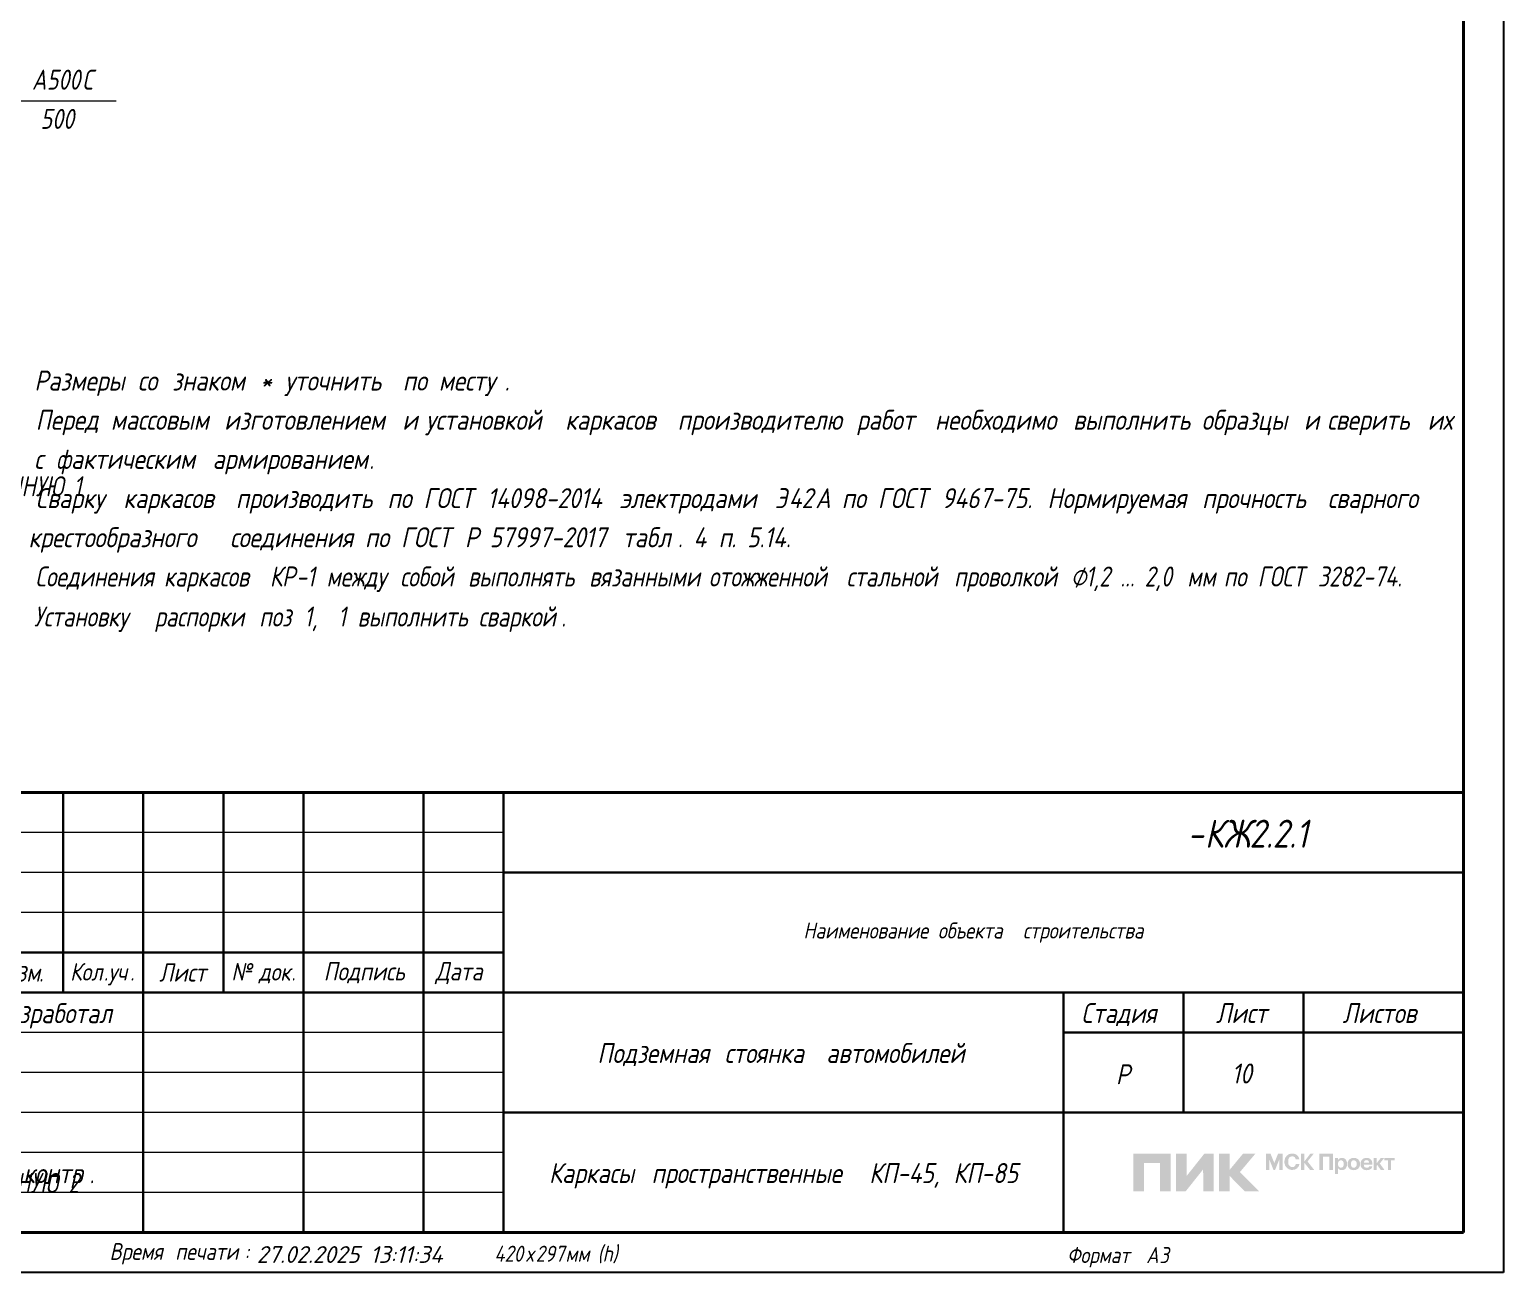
# Paper-space layout 'Layout1' of a CAD drawing. Header units: millimetres. Extents: x -632 to -19, y -328 to 372.
# Drawn here: x -358.2 to -174, y -297 to -141.7 of the extents above; entities that cross this region are included whole.
import ezdxf

# ---------------------------------------------------------------- set-up
doc = ezdxf.new("R2010")
doc.units = ezdxf.units.MM
doc.layers.add('AA_Vinoska', color=7, linetype='Continuous', lineweight=9)
doc.layers.add('Gen_Stamp', color=7, linetype='Continuous', lineweight=9)
doc.styles.add('ISOCPEUR_I_10', font='isocpeui.ttf', dxfattribs={"width": 0.85, "height": 2})
doc.styles.add('ISOCPEUR_I_11', font='isocpeui.ttf', dxfattribs={"width": 0.85, "height": 2.1})
doc.styles.add('ISOCPEUR_I_12', font='isocpeui.ttf', dxfattribs={"height": 2.1})
doc.styles.add('ISOCPEUR_I_13', font='isocpeui.ttf', dxfattribs={"width": 0.85, "height": 3.5})
doc.styles.add('ISOCPEUR_I_18', font='isocpeui.ttf', dxfattribs={"width": 0.8, "height": 2.5})
doc.styles.add('ISOCPEUR_I_19', font='isocpeui.ttf', dxfattribs={"width": 0.8, "height": 2.5})
doc.styles.add('ISOCPEUR_I_7', font='isocpeui.ttf', dxfattribs={"width": 0.85, "height": 2.5})
doc.styles.add('ISOCPEUR_I_8', font='isocpeui.ttf', dxfattribs={"width": 0.85, "height": 2.3})
doc.styles.add('ISOCPEUR_I_9', font='isocpeui.ttf', dxfattribs={"width": 0.85, "height": 2.2})

# ---------------------------------------------------------------- blocks, each defined once
blk = doc.blocks.new('020_Основная надпись Форма 3_МСК Проект - МСК_Генеральный подрядчик_new_ПИК_МСК_Проект_Лого-2476767-Каркасы пространственные КП-45_ КП-85')
at = {"lineweight": 9, "true_color": 0xff3f00}
h = blk.add_hatch(color=20, dxfattribs=at)
h.paths.add_polyline_path([(8161, 9900), (2100, 9900), (2100, 3800), (3812, 3800), (3812, 8429), (6449, 8429), (6449, 3800), (8161, 3800)], flags=0)
h.paths.add_polyline_path([(10746, 8108), (10746, 8108), (10745, 9900), (9033, 9900), (9033, 3800), (10573, 3800), (11995, 5592), (13418, 7384), (13421, 3800), (15133, 3800), (15133, 9900), (13594, 9900), (12186, 8125), (11647, 7446), (11189, 6870), (10746, 6313)], flags=0)
h.paths.add_polyline_path([(21476, 9440), (20491, 8268), (19376, 6939), (19801, 6510), (20261, 6046), (20809, 5493), (21364, 4934), (21858, 4435), (22272, 4017), (22362, 3926), (22485, 3800), (20162, 3801), (18942, 5052), (17721, 6303), (17718, 3800), (16006, 3800), (16006, 9900), (17718, 9900), (17721, 7314), (19862, 9900), (21866, 9900), (21814, 9840)], flags=0)
at = {"lineweight": 9, "true_color": 0x260000}
h = blk.add_hatch(color=18, dxfattribs=at)
h.paths.add_polyline_path([(43864, 8819), (44433, 8823), (44435, 9010), (44437, 9197), (42770, 9197), (42772, 9010), (42773, 8823), (43343, 8819), (43343, 7283), (43864, 7283)], flags=0)
edge = h.paths.add_edge_path(flags=0)
edge.add_line((41556, 8182), (41853, 7760))
edge.add_line((41853, 7760), (41969, 7596))
edge.add_line((41969, 7596), (42069, 7454))
edge.add_line((42069, 7454), (42156, 7332))
edge.add_arc((43716, 8433), 1910, 215.2163, 215.99103)
edge.add_line((42171, 7311), (42191, 7283))
edge.add_line((42191, 7283), (42487, 7283))
edge.add_line((42487, 7283), (42601, 7283))
edge.add_arc((42543, 16552), 9269, 270.35411, 270.94482)
edge.add_line((42696, 7284), (42781, 7286))
edge.add_arc((42781, 7288), 1.96, 270.97554, 395.47259)
edge.add_line((42783, 7289), (42673, 7443))
edge.add_line((42673, 7443), (42552, 7611))
edge.add_line((42552, 7611), (42408, 7809))
edge.add_line((42408, 7809), (42034, 8325))
edge.add_line((42034, 8325), (42382, 8761))
edge.add_line((42382, 8761), (42731, 9197))
edge.add_line((42731, 9197), (42167, 9197))
edge.add_line((42167, 9197), (41860, 8789))
edge.add_line((41860, 8789), (41553, 8382))
edge.add_line((41553, 8382), (41553, 9197))
edge.add_line((41553, 9197), (41025, 9197))
edge.add_line((41025, 9197), (41025, 7283))
edge.add_line((41025, 7283), (41287, 7284))
edge.add_line((41287, 7284), (41549, 7286))
edge.add_line((41549, 7286), (41556, 8182))
edge = h.paths.add_edge_path(flags=0)
edge.add_arc((39883, 8451), 427, 359.66752, 540.33248)
edge.add_line((39456, 8448), (40310, 8448))
edge = h.paths.add_edge_path(flags=0)
edge.add_arc((40169, 7947), 648, 307.11086, 321.20847)
edge.add_arc((40170, 7946), 646, 321.20844, 335.32314)
edge.add_arc((40039, 8006), 790, 335.32314, 347.46148)
edge.add_line((40810, 7835), (40822, 7888))
edge.add_line((40822, 7888), (40317, 7888))
edge.add_line((40317, 7888), (40313, 7866))
edge.add_arc((40152, 7896), 164, 336.40329, 349.37474, ccw=False)
edge.add_arc((39943, 7988), 392, 329.64135, 336.40329, ccw=False)
edge.add_arc((39932, 7994), 405, 322.92647, 329.64135, ccw=False)
edge.add_arc((40077, 7884), 223, 312.42541, 322.92647, ccw=False)
edge.add_arc((39998, 7971), 340, 300.11747, 312.42541, ccw=False)
edge.add_arc((40006, 7956), 323, 287.32374, 300.11747, ccw=False)
edge.add_arc((39978, 8048), 419, 276.29301, 287.32374, ccw=False)
edge.add_arc((39922, 8552), 926, 270.1933, 276.29301, ccw=False)
edge.add_arc((39918, 9839), 2214, 268.84167, 270.1933, ccw=False)
edge.add_arc((39882, 8064), 439, 264.3541, 268.84167, ccw=False)
edge.add_arc((39866, 7903), 276, 258.37732, 264.3541, ccw=False)
edge.add_arc((39897, 8052), 429, 254.08101, 258.37732, ccw=False)
edge.add_arc((39910, 8101), 479, 236.67609, 254.08101, ccw=False)
edge.add_arc((39859, 8023), 386, 216.22499, 236.67609, ccw=False)
edge.add_arc((39911, 8061), 450, 197.50497, 216.22499, ccw=False)
edge.add_arc((40251, 8168), 807, 185.41647, 197.50497, ccw=False)
edge.add_line((39448, 8092), (39445, 8123))
edge.add_line((39445, 8123), (40824, 8123))
edge.add_line((40824, 8123), (40824, 8246))
edge.add_arc((39058, 8246), 1765, 360, 367.39228)
edge.add_arc((39794, 8342), 1024, 7.39228, 18.50945)
edge.add_arc((39963, 8398), 845, 18.50945, 30.86745)
edge.add_arc((39994, 8417), 809, 30.86745, 43.63781)
edge.add_arc((39994, 8417), 808, 43.6379, 56.58452)
edge.add_arc((39971, 8381), 852, 56.58452, 69.03359)
edge.add_arc((39941, 8304), 935, 69.03359, 80.88068)
edge.add_arc((39899, 8040), 1201, 80.88068, 90.6947)
edge.add_arc((39931, 5400), 3842, 90.6947, 91.21055)
edge.add_arc((39915, 6122), 3120, 91.21055, 91.81289)
edge.add_arc((39911, 6256), 2985, 91.81289, 92.34569)
edge.add_arc((39798, 9026), 213, 92.34569, 96.01103)
edge.add_arc((39844, 8584), 658, 96.01103, 100.30734)
edge.add_arc((40070, 7341), 1921, 100.30734, 102.2395)
edge.add_arc((40071, 7339), 1923, 102.23953, 104.17381)
edge.add_arc((39767, 8542), 682, 104.17381, 108.36575)
edge.add_arc((39856, 8273), 966, 108.36575, 123.20305)
edge.add_arc((39810, 8343), 881, 123.20305, 139.08731)
edge.add_arc((39827, 8329), 904, 139.08731, 154.76055)
edge.add_arc((39974, 8259), 1067, 154.76055, 168.60169)
edge.add_arc((39602, 8334), 687, 168.60169, 175.40168)
edge.add_arc((41220, 8204), 2310, 175.40168, 178.15507)
edge.add_arc((41237, 8204), 2328, 178.15507, 180.93666)
edge.add_arc((39795, 8180), 885, 180.93666, 186.65802)
edge.add_arc((39954, 8199), 1045, 186.65802, 203.2269)
edge.add_arc((39775, 8122), 850, 203.2269, 222.56212)
edge.add_arc((39775, 8122), 850, 222.56209, 241.90051)
edge.add_arc((39866, 8293), 1044, 241.90051, 258.48152)
edge.add_arc((39898, 8448), 1203, 258.48152, 267.71331)
edge.add_arc((39909, 8739), 1493, 267.71331, 275.56188)
edge.add_arc((39917, 8664), 1418, 275.56188, 283.59075)
edge.add_arc((40042, 8143), 882, 283.59075, 295.04643)
edge.add_arc((40078, 8066), 797, 295.04643, 307.11086)
edge = h.paths.add_edge_path(flags=0)
edge.add_arc((37803, 8062), 414, 240.00805, 254.63211)
edge.add_arc((37767, 7935), 282, 254.63211, 265.54326)
edge.add_arc((37822, 8634), 984, 265.54326, 274.15159)
edge.add_arc((37873, 7935), 282, 274.15159, 285.04811)
edge.add_arc((37827, 8107), 460, 285.04811, 296.63521)
edge.add_arc((37858, 8044), 390, 296.63521, 309.74535)
edge.add_arc((37855, 8047), 394, 309.74535, 322.78474)
edge.add_arc((37788, 8099), 479, 322.78474, 334.04738)
edge.add_arc((37649, 8166), 634, 334.04738, 342.55932)
edge.add_arc((37535, 8202), 753, 342.55932, 350.03758)
edge.add_arc((37429, 8221), 861, 350.03758, 357.01265)
edge.add_arc((37112, 8237), 1178, 357.01265, 362.529)
edge.add_arc((37160, 8240), 1130, 2.529, 9.75124)
edge.add_arc((37642, 8322), 641, 9.75124, 20.7969)
edge.add_arc((37763, 8368), 512, 20.7969, 33.2875)
edge.add_arc((37815, 8402), 450, 33.2875, 47.05816)
edge.add_arc((37855, 8445), 391, 47.05816, 54.39593)
edge.add_arc((37866, 8461), 371, 54.39593, 62.02938)
edge.add_arc((37858, 8445), 389, 62.02938, 69.46896)
edge.add_arc((37825, 8357), 483, 69.46896, 75.79648)
edge.add_arc((37853, 8470), 367, 75.79648, 84.55239)
edge.add_arc((37821, 8129), 709, 84.55239, 89.89707)
edge.add_arc((37821, 8127), 712, 89.89715, 95.23632)
edge.add_arc((37790, 8459), 379, 95.23632, 103.80246)
edge.add_arc((37803, 8409), 429, 103.80246, 120.76847)
edge.add_arc((37783, 8442), 391, 120.76847, 138.95596)
edge.add_arc((37826, 8404), 449, 138.95596, 155.78502)
edge.add_arc((38064, 8298), 709, 155.78502, 167.73364)
edge.add_arc((37911, 8331), 553, 167.73364, 171.76284)
edge.add_arc((37867, 8337), 508, 171.76284, 176.05311)
edge.add_arc((38280, 8309), 922, 176.05311, 179.03999)
edge.add_arc((42346, 8241), 4988, 179.03999, 179.89561)
edge.add_arc((40108, 8245), 2751, 179.89561, 181.94743)
edge.add_arc((38096, 8176), 737, 181.94743, 187.41175)
edge.add_arc((37892, 8150), 531, 187.41175, 194.07873)
edge.add_arc((38197, 8226), 846, 194.07873, 198.78426)
edge.add_arc((37873, 8116), 505, 198.78426, 211.5303)
edge.add_arc((37821, 8084), 443, 211.5303, 225.58745)
edge.add_arc((37807, 8069), 422, 225.58745, 240.00805)
edge = h.paths.add_edge_path(flags=0)
edge.add_arc((37912, 8170), 906, 316.52452, 329.26461)
edge.add_arc((37892, 8182), 929, 329.26461, 341.76797)
edge.add_arc((37460, 8325), 1385, 341.76797, 345.39285)
edge.add_arc((38254, 8118), 564, 345.39285, 352.48237)
edge.add_arc((38042, 8146), 778, 352.48237, 358.25705)
edge.add_arc((34691, 8248), 4130, 358.25705, 359.93422)
edge.add_arc((30519, 8253), 8303, 359.93422, 360.56193)
edge.add_arc((37446, 8321), 1375, 0.56193, 2.93464)
edge.add_arc((38168, 8358), 653, 2.93464, 6.62574)
edge.add_arc((38367, 8381), 451, 6.62574, 11.49148)
edge.add_arc((37710, 8247), 1123, 11.49148, 18.95961)
edge.add_arc((37889, 8309), 933, 18.95961, 27.54242)
edge.add_arc((37930, 8330), 887, 27.54242, 36.35532)
edge.add_arc((37922, 8324), 896, 36.35538, 45.09905)
edge.add_arc((37865, 8267), 978, 45.09905, 53.81175)
edge.add_arc((37930, 8356), 867, 53.81175, 63.34917)
edge.add_arc((37897, 8291), 940, 63.34917, 72.47038)
edge.add_arc((37767, 7877), 1374, 72.47038, 79.33749)
edge.add_arc((37932, 8754), 481, 79.33749, 86.94489)
edge.add_arc((37765, 5636), 3604, 86.94489, 88.67013)
edge.add_arc((37766, 5659), 3581, 88.67013, 90.40595)
edge.add_arc((37744, 8737), 503, 90.40595, 97.79866)
edge.add_arc((37834, 8083), 1164, 97.79866, 112.02703)
edge.add_arc((37754, 8280), 950, 112.02703, 128.58869)
edge.add_arc((37719, 8324), 894, 128.58869, 145.71938)
edge.add_arc((37739, 8311), 918, 145.71938, 162.50853)
edge.add_arc((38324, 8126), 1531, 162.50853, 165.83316)
edge.add_arc((37443, 8349), 623, 165.83316, 172.34197)
edge.add_arc((37601, 8328), 782, 172.34197, 177.98075)
edge.add_arc((40169, 8237), 3352, 177.98075, 179.89459)
edge.add_arc((44396, 8229), 7579, 179.89459, 180.57)
edge.add_arc((37813, 8164), 996, 180.57, 183.58424)
edge.add_arc((37338, 8134), 520, 183.58424, 188.13578)
edge.add_arc((37596, 8171), 781, 188.13578, 191.49275)
edge.add_arc((38213, 8296), 1410, 191.49275, 194.35869)
edge.add_arc((37680, 8160), 860, 194.35869, 198.5092)
edge.add_arc((37651, 8150), 830, 198.5092, 202.74285)
edge.add_arc((38010, 8300), 1218, 202.74285, 205.91882)
edge.add_arc((37689, 8145), 862, 205.91882, 215.56782)
edge.add_arc((37734, 8176), 917, 215.56782, 224.78663)
edge.add_arc((37740, 8183), 925, 224.78663, 233.94897)
edge.add_arc((37727, 8164), 903, 233.94897, 243.29516)
edge.add_arc((37760, 8231), 977, 243.29516, 256.59602)
edge.add_arc((37821, 8487), 1240, 256.59602, 267.72678)
edge.add_arc((37822, 8498), 1252, 267.72678, 278.79333)
edge.add_arc((37856, 8274), 1024, 278.79333, 291.66524)
edge.add_arc((37878, 8218), 965, 291.66524, 303.84068)
edge.add_arc((37907, 8176), 914, 303.84068, 316.52448)
edge = h.paths.add_edge_path(flags=0)
edge.add_arc((45927, 8233), 10653, 179.92948, 180.45511)
edge.add_arc((36187, 8156), 913, 180.45511, 183.63763)
edge.add_arc((35645, 8121), 369, 183.63763, 189.32871)
edge.add_arc((35724, 8134), 450, 189.32871, 194.24165)
edge.add_arc((35996, 8204), 731, 194.24165, 204.62736)
edge.add_arc((35709, 8072), 415, 204.62736, 220.48637)
edge.add_arc((35672, 8040), 365, 220.48637, 237.54911)
edge.add_arc((35723, 8120), 460, 237.54911, 251.8979)
edge.add_arc((35687, 8010), 345, 251.8979, 261.91322)
edge.add_arc((35751, 8460), 799, 261.91322, 267.25364)
edge.add_arc((35751, 8467), 806, 267.25364, 272.60059)
edge.add_arc((35770, 8040), 379, 272.60059, 281.99143)
edge.add_arc((35762, 8082), 421, 281.99143, 302.10856)
edge.add_arc((35795, 8028), 358, 302.10856, 324.82974)
edge.add_arc((35708, 8090), 465, 324.82974, 344.31458)
edge.add_arc((35198, 8233), 995, 344.31458, 355.35227)
edge.add_arc((35036, 8246), 1158, 355.35227, 361.57873)
edge.add_arc((35182, 8250), 1011, 1.57873, 8.46816)
edge.add_arc((35313, 8270), 878, 8.46816, 15.83594)
edge.add_arc((35633, 8360), 546, 15.83594, 26.3528)
edge.add_arc((35746, 8416), 420, 26.3528, 38.5085)
edge.add_arc((35734, 8407), 436, 38.5085, 50.33493)
edge.add_arc((35741, 8415), 425, 50.33493, 62.31677)
edge.add_arc((35765, 8461), 373, 62.31677, 75.52248)
edge.add_arc((35755, 8425), 411, 75.52248, 84.70483)
edge.add_arc((35736, 8219), 617, 84.70483, 91.47094)
edge.add_arc((35736, 8228), 608, 91.47094, 98.27452)
edge.add_arc((35702, 8462), 371, 98.27452, 108.12515)
edge.add_arc((35726, 8388), 449, 108.12515, 122.69633)
edge.add_arc((35691, 8442), 385, 122.69633, 139.05433)
edge.add_arc((35730, 8409), 436, 139.05433, 154.28782)
edge.add_arc((35984, 8287), 717, 154.28782, 164.78423)
edge.add_arc((35881, 8315), 611, 164.78423, 168.81143)
edge.add_arc((35575, 8375), 299, 168.81143, 175.68851)
edge.add_arc((36006, 8343), 732, 175.68851, 179.4497)
edge.add_line((35275, 8350), (35274, 8246))
edge = h.paths.add_edge_path(flags=0)
edge.add_arc((33480, 8292), 3249, 358.32084, 360.55377)
edge.add_arc((35798, 8315), 930, 0.55377, 6.20866)
edge.add_arc((35355, 8266), 1376, 6.20866, 14.11596)
edge.add_arc((35720, 8358), 999, 14.11596, 24.16516)
edge.add_arc((35827, 8406), 882, 24.16516, 34.90236)
edge.add_arc((35895, 8454), 799, 34.90236, 46.47106)
edge.add_arc((35925, 8485), 756, 46.47106, 55.20176)
edge.add_arc((35946, 8515), 719, 55.20176, 64.27069)
edge.add_arc((35933, 8489), 748, 64.27069, 73.14761)
edge.add_arc((35889, 8343), 901, 73.14761, 80.87069)
edge.add_arc((35938, 8650), 590, 80.87069, 86.28366)
edge.add_arc((35894, 7970), 1272, 86.28366, 89.33566)
edge.add_arc((35894, 7983), 1259, 89.33566, 92.38183)
edge.add_arc((35864, 8724), 517, 92.38183, 98.31033)
edge.add_arc((35881, 8603), 640, 98.31033, 111.03675)
edge.add_arc((35936, 8459), 793, 111.03675, 121.86798)
edge.add_arc((35929, 8472), 778, 121.86798, 132.79298)
edge.add_arc((35794, 8618), 579, 132.79298, 146.42567)
edge.add_line((35311, 8938), (35287, 8902))
edge.add_line((35287, 8902), (35285, 9049))
edge.add_line((35285, 9049), (35283, 9197))
edge.add_line((35283, 9197), (34756, 9197))
edge.add_line((34756, 9197), (34756, 6632))
edge.add_line((34756, 6632), (35283, 6632))
edge.add_line((35283, 6632), (35285, 7102))
edge.add_line((35285, 7102), (35287, 7573))
edge.add_line((35287, 7573), (35310, 7537))
edge.add_arc((35753, 7825), 528, 213.04157, 221.1093)
edge.add_arc((35829, 7891), 629, 221.1093, 228.18869)
edge.add_arc((35848, 7912), 658, 228.18869, 235.10689)
edge.add_arc((35851, 7917), 664, 235.10689, 241.9883)
edge.add_arc((35959, 8119), 892, 241.9883, 245.37099)
edge.add_arc((35816, 7808), 550, 245.37099, 250.22991)
edge.add_arc((35833, 7855), 600, 250.22991, 254.84772)
edge.add_arc((36001, 8477), 1244, 254.84772, 257.52433)
edge.add_arc((35849, 7788), 539, 257.52433, 265.59031)
edge.add_arc((35897, 8408), 1161, 265.59031, 270.14466)
edge.add_arc((35897, 8425), 1177, 270.14466, 274.66887)
edge.add_arc((35942, 7868), 619, 274.66887, 282.00044)
edge.add_arc((35900, 8069), 825, 282.00044, 299.41291)
edge.add_arc((35947, 7986), 728, 299.41291, 318.52671)
edge.add_arc((35885, 8041), 812, 318.52671, 336.49968)
edge.add_arc((35514, 8202), 1216, 336.49968, 349.77422)
edge.add_arc((35939, 8125), 784, 349.77422, 356.12264)
edge.add_arc((33469, 8293), 3260, 356.12264, 358.32084)
h.paths.add_polyline_path([(32829, 9431), (33845, 9431), (33845, 7283), (34139, 7284), (34434, 7286), (34436, 8593), (34436, 9900), (32237, 9900), (32237, 7283), (32829, 7283)], flags=0)
h.paths.add_polyline_path([(30325, 8666), (30874, 9352), (31312, 9900), (30762, 9900), (30217, 9177), (29830, 8665), (29830, 9900), (29268, 9900), (29268, 7283), (29597, 7285), (29826, 7288), (29835, 8414), (30745, 7283), (31404, 7283)], flags=0)
edge = h.paths.add_edge_path(flags=0)
edge.add_arc((27913, 8826), 1117, 7.91474, 91.24834)
edge.add_line((27889, 9943), (27735, 9943))
edge.add_arc((27834, 8697), 1250, 94.55299, 176.30447)
edge.add_line((26587, 8777), (26587, 8407))
edge.add_arc((27838, 8536), 1258, 185.91392, 265.32568)
edge.add_line((27735, 7283), (27889, 7283))
edge.add_line((27889, 7283), (27874, 7283))
edge.add_arc((27913, 8400), 1117, 267.97225, 352.07831)
edge.add_line((29020, 8246), (28416, 8246))
edge.add_arc((27896, 8259), 521, 269.25879, 358.52989, ccw=False)
edge.add_line((27889, 7738), (27762, 7738))
edge.add_arc((27937, 8456), 739, 182.16638, 256.26849, ccw=False)
edge.add_line((27199, 8428), (27199, 8798))
edge.add_arc((27841, 8846), 644, 98.84676, 184.28277, ccw=False)
edge.add_line((27742, 9483), (27889, 9488))
edge.add_arc((27906, 8994), 494, -1.62833, 91.95457, ccw=False)
edge.add_line((28400, 8980), (29020, 8980))
edge.add_line((29020, 8980), (29020, 8980))
h.paths.add_polyline_path([(24342, 9900), (24944, 8409), (25547, 9900), (26310, 9900), (26310, 7283), (25773, 7283), (25773, 9028), (25069, 7283), (24820, 7283), (24116, 9028), (24116, 7283), (23579, 7283), (23579, 9900)], flags=0)
blk = doc.blocks.new('020_Основная надпись Форма 3_МСК Проект - МСК_Генеральный подрядчик_new-2476766-Каркасы пространственные КП-45_ КП-85')
at = {"xscale": 0.003, "yscale": 0.003, "zscale": 0.003}
blk.add_blockref('020_Основная надпись Форма 3_МСК Проект - МСК_Генеральный подрядчик_new_ПИК_МСК_Проект_Лого-2476767-Каркасы пространственные КП-45_ КП-85', (0.27, -2.14), dxfattribs=at)
blk = doc.blocks.new('020_Основная надпись Форма 3_МСК Проект - КЖ-3604423-Каркасы пространственные КП-45_ КП-85')
at = {"layer": 'AA_Vinoska'}
for q in [(-5, 70), (-15, 60)]:
    blk.add_line((-5, 60), q, dxfattribs=at)
at = {"layer": 'AA_Vinoska', "lineweight": 40}
blk.add_line((-5, 60), (-190, 60), dxfattribs=at)
at = {"layer": 'AA_Vinoska', "lineweight": 30}
for p, q in [((-180, 60), (-180, 35)), ((-170, 60), (-170, 5)), ((-160, 60), (-160, 35)), ((-150, 60), (-150, 5)), ((-135, 60), (-135, 5)), ((-125, 60), (-125, 5)), ((-5, 50), (-125, 50)), ((-125, 40), (-190, 40)), ((-125, 35), (-190, 35)), ((-5, 35), (-125, 35)), ((-55, 35), (-55, 5)), ((-40, 35), (-40, 30)), ((-25, 35), (-25, 30)), ((-5, 30), (-55, 30)), ((-40, 30), (-40, 20)), ((-25, 30), (-25, 20)), ((-5, 20), (-125, 20))]:
    blk.add_line(p, q, dxfattribs=at)
at = {"layer": 'AA_Vinoska', "lineweight": 18}
for p, q in [((-125, 55), (-190, 55)), ((-125, 50), (-190, 50)), ((-125, 45), (-190, 45)), ((-125, 30), (-190, 30)), ((-125, 25), (-190, 25)), ((-125, 20), (-190, 20)), ((-125, 15), (-190, 15)), ((-125, 10), (-190, 10))]:
    blk.add_line(p, q, dxfattribs=at)
at = {"layer": 'Gen_Stamp', "lineweight": 25}
for p, q in [((0, 297), (0, 0)), ((0, 0), (-420, 0))]:
    blk.add_line(p, q, dxfattribs=at)
at = {"layer": 'Gen_Stamp', "lineweight": 40}
for p, q in [((-5, 292), (-5, 5)), ((-5, 5), (-400, 5))]:
    blk.add_line(p, q, dxfattribs=at)
at = {"xscale": 0.25715, "yscale": 0.25715, "zscale": 0.25715}
blk.add_blockref('020_Основная надпись Форма 3_МСК Проект - МСК_Генеральный подрядчик_new-2476766-Каркасы пространственные КП-45_ КП-85', (-47.96, 7.75), dxfattribs=at)
at = {"layer": 'Gen_Stamp', "attachment_point": 1}
for s, insert, char_height, width, style in [('Подпись', (-147.46, 38.8), 2.3, 11.857, 'ISOCPEUR_I_8'), ('Дата', (-133.49, 38.8), 2.3, 8.1772, 'ISOCPEUR_I_8'), ('Изм', (-187.5, 38.65), 2.3, 5.3833, 'ISOCPEUR_I_8'), ('Кол', (-179.15, 38.68), 2.2, 5.1108, 'ISOCPEUR_I_9'), ('уч', (-174.37, 38.68), 2.2, 3.2709, 'ISOCPEUR_I_9'), ('Лист', (-168.03, 38.65), 2.3, 7.2232, 'ISOCPEUR_I_8'), ('\\fISOCPEUR|b0|i1|c204|p34|;\\W.85;№', (-159, 38.68), 2.2, 2.7939, 'ISOCPEUR_I_9'), ('\\fISOCPEUR|b0|i1|c204|p34|;\\W.85; ', (-156.69, 38.68), 2.2, 1.3629, 'ISOCPEUR_I_9'), ('док', (-155.57, 38.68), 2.2, 4.9063, 'ISOCPEUR_I_9'), ('\\fISOCPEUR|b0|i1|c204|p34|;\\W.85;.', (-183.06, 38.65), 2.3, 0.7496, 'ISOCPEUR_I_8'), ('\\fISOCPEUR|b0|i1|c204|p34|;\\W.85;.', (-174.94, 38.68), 2.2, 0.6814, 'ISOCPEUR_I_9'), ('\\fISOCPEUR|b0|i1|c204|p34|;\\W.85;.', (-171.67, 38.68), 2.2, 0.6814, 'ISOCPEUR_I_9'), ('\\fISOCPEUR|b0|i1|c204|p34|;\\W.85;.', (-151.52, 38.68), 2.2, 0.6814, 'ISOCPEUR_I_9'), ('Разработал', (-188.77, 33.66), 2.5, 20.2386, 'ISOCPEUR_I_7'), ('Стадия', (-52.77, 33.68), 2.5, 12.1295, 'ISOCPEUR_I_7'), ('Лист', (-35.94, 33.68), 2.5, 8.0409, 'ISOCPEUR_I_7'), ('Листов', (-20.12, 33.68), 2.5, 11.857, 'ISOCPEUR_I_7'), ('\\fISOCPEUR|b0|i1|c204|p34|;\\W.85;Р', (-48.44, 26.02), 2.5, 2.1124, 'ISOCPEUR_I_7'), ('контр', (-185, 13.66), 2.5, 10.0171, 'ISOCPEUR_I_7'), ('\\fISOCPEUR|b0|i1|c204|p34|;\\W.85;.', (-176.74, 13.66), 2.5, 0.8177, 'ISOCPEUR_I_7'), ('Формат', (-54.55, 3.18), 2, 10.6985, 'ISOCPEUR_I_10'), ('\\fISOCPEUR|b0|i1|c204|p34|;\\W.85; ', (-45.72, 3.18), 2, 1.2947, 'ISOCPEUR_I_10'), ('\\fISOCPEUR|b0|i1|c204|p34|;\\W.85;А', (-44.65, 3.18), 2, 1.9762, 'ISOCPEUR_I_10'), ('\\fISOCPEUR|b0|i1|c204|p34|;\\W.85;3', (-43.02, 3.18), 2, 1.4992, 'ISOCPEUR_I_10')]:
    blk.add_mtext(s, dxfattribs=dict(at, insert=insert, char_height=char_height, width=width, style=style))
at = {"layer": 'Gen_Stamp', "color": 9, "true_color": 0xc0c0c0, "attachment_point": 1}
for s, insert, char_height, width, style in [('Время', (-174.22, 3.68), 2.1, 8.5861, 'ISOCPEUR_I_11'), ('\\fISOCPEUR|b0|i1|c204|p34|;\\W.85; ', (-167.13, 3.68), 2.1, 1.3629, 'ISOCPEUR_I_11'), ('печати', (-166.01, 3.68), 2.1, 10.4941, 'ISOCPEUR_I_11'), ('\\fISOCPEUR|b0|i1|c204|p34|;\\W.85;:', (-157.35, 3.68), 2.1, 0.6814, 'ISOCPEUR_I_11'), ('420', (-126.13, 3.35), 2, 4.77, 'ISOCPEUR_I_10'), ('\\fISOCPEUR|b0|i1|c204|p34|;\\W.85;х', (-122.19, 3.35), 2, 1.4992, 'ISOCPEUR_I_10'), ('297', (-120.96, 3.35), 2, 4.4975, 'ISOCPEUR_I_10'), ('мм', (-117.24, 3.35), 2, 3.5435, 'ISOCPEUR_I_10'), (' (h)', (-114.32, 3.35), 2, 4.5656, 'ISOCPEUR_I_10')]:
    blk.add_mtext(s, dxfattribs=dict(at, insert=insert, char_height=char_height, width=width, style=style))

psp = doc.layouts.get("Layout1")

# ---------------------------------------------------------------- linework, layer by layer
at = {"layer": 'AA_Vinoska'}
psp.add_line((-369.41, -150.57), (-347.38, -150.57), dxfattribs=at)

# ---------------------------------------------------------------- block references
at = {"layer": 'Gen_Stamp'}
psp.add_blockref('020_Основная надпись Форма 3_МСК Проект - КЖ-3604423-Каркасы пространственные КП-45_ КП-85', (-174, -297), dxfattribs=at)

# ---------------------------------------------------------------- texts
at = {"layer": 'AA_Vinoska', "char_height": 2.5, "attachment_point": 1}
for s, insert, width, style in [('\\fISOCPEUR|b0|i1|c204|p34|;\\W.8;А', (-357.92, -146.68), 2.2447, 'ISOCPEUR_I_18'), ('500', (-356.07, -146.68), 5.3873, 'ISOCPEUR_I_18'), ('\\fISOCPEUR|b0|i1|c204|p34|;\\W.8;С', (-351.62, -146.68), 1.7958, 'ISOCPEUR_I_18'), (' 500', (-358.13, -151.58), 6.9266, 'ISOCPEUR_I_18'), ('Размеры', (-357.62, -184.29), 14.0375, 'ISOCPEUR_I_7'), ('\\fISOCPEUR|b0|i1|c204|p34|;\\W.85; ', (-346.04, -184.29), 1.6354, 'ISOCPEUR_I_7'), ('со', (-344.69, -184.29), 3.5435, 'ISOCPEUR_I_7'), ('\\fISOCPEUR|b0|i1|c204|p34|;\\W.85; ', (-341.76, -184.29), 1.6354, 'ISOCPEUR_I_7'), ('знаком', (-340.41, -184.29), 11.7207, 'ISOCPEUR_I_7'), (' * ', (-330.74, -184.29), 5.3833, 'ISOCPEUR_I_7'), ('уточнить', (-326.3, -184.29), 16.2181, 'ISOCPEUR_I_7'), ('\\fISOCPEUR|b0|i1|c204|p34|;\\W.85; ', (-312.92, -184.29), 1.6354, 'ISOCPEUR_I_7'), ('по', (-311.57, -184.29), 3.816, 'ISOCPEUR_I_7'), ('\\fISOCPEUR|b0|i1|c204|p34|;\\W.85; ', (-308.42, -184.29), 1.6354, 'ISOCPEUR_I_7'), ('месту', (-307.07, -184.29), 9.9489, 'ISOCPEUR_I_7'), ('. ', (-298.86, -184.29), 2.4532, 'ISOCPEUR_I_7'), ('Перед', (-357.45, -189.19), 9.7445, 'ISOCPEUR_I_7'), ('\\fISOCPEUR|b0|i1|c204|p34|;\\W.85; ', (-349.41, -189.19), 1.6354, 'ISOCPEUR_I_7'), ('\\fISOCPEUR|b0|i1|c204|p34|;\\W.85; ', (-335.24, -189.19), 1.6354, 'ISOCPEUR_I_7'), ('изготовлением', (-333.89, -189.19), 25.3494, 'ISOCPEUR_I_7'), ('\\fISOCPEUR|b0|i1|c204|p34|;\\W.85; ', (-312.98, -189.19), 1.6354, 'ISOCPEUR_I_7'), ('\\fISOCPEUR|b0|i1|c204|p34|;\\W.85; ', (-310.05, -189.19), 1.6354, 'ISOCPEUR_I_7'), ('установкой', (-308.7, -189.19), 19.489, 'ISOCPEUR_I_7'), ('\\fISOCPEUR|b0|i1|c204|p34|;\\W.85; ', (-292.62, -189.19), 1.6354, 'ISOCPEUR_I_7'), ('\\fISOCPEUR|b0|i1|c204|p34|;\\W.85; ', (-278.57, -189.19), 1.6354, 'ISOCPEUR_I_7'), ('производителю', (-277.22, -189.19), 25.4856, 'ISOCPEUR_I_7'), ('\\fISOCPEUR|b0|i1|c204|p34|;\\W.85; ', (-256.19, -189.19), 1.6354, 'ISOCPEUR_I_7'), ('работ', (-254.84, -189.19), 10.2215, 'ISOCPEUR_I_7'), ('\\fISOCPEUR|b0|i1|c204|p34|;\\W.85; ', (-246.41, -189.19), 1.6354, 'ISOCPEUR_I_7'), ('необходимо', (-245.06, -189.19), 19.2846, 'ISOCPEUR_I_7'), ('\\fISOCPEUR|b0|i1|c204|p34|;\\W.85; ', (-229.15, -189.19), 1.6354, 'ISOCPEUR_I_7'), ('\\fISOCPEUR|b0|i1|c204|p34|;\\W.85; ', (-213.07, -189.19), 1.6354, 'ISOCPEUR_I_7'), ('образцы', (-211.72, -189.19), 13.8331, 'ISOCPEUR_I_7'), ('\\fISOCPEUR|b0|i1|c204|p34|;\\W.85; ', (-200.3, -189.19), 1.6354, 'ISOCPEUR_I_7'), ('\\fISOCPEUR|b0|i1|c204|p34|;\\W.85; ', (-197.38, -189.19), 1.6354, 'ISOCPEUR_I_7'), ('\\fISOCPEUR|b0|i1|c204|p34|;\\W.85; ', (-184.84, -189.19), 1.6354, 'ISOCPEUR_I_7'), ('\\fISOCPEUR|b0|i1|c204|p34|;\\W.85; ', (-180.34, -189.19), 1.6354, 'ISOCPEUR_I_7'), ('массовым', (-348.06, -189.19), 15.5367, 'ISOCPEUR_I_7'), ('\\fISOCPEUR|b0|i1|c204|p34|;\\W.85;и', (-311.63, -189.19), 1.908, 'ISOCPEUR_I_7'), ('каркасов', (-291.27, -189.19), 15.4004, 'ISOCPEUR_I_7'), ('выполнить', (-227.8, -189.19), 17.8536, 'ISOCPEUR_I_7'), ('\\fISOCPEUR|b0|i1|c204|p34|;\\W.85;и', (-198.95, -189.19), 1.908, 'ISOCPEUR_I_7'), ('сверить', (-196.03, -189.19), 13.5605, 'ISOCPEUR_I_7'), ('их', (-183.49, -189.19), 3.816, 'ISOCPEUR_I_7'), ('\\fISOCPEUR|b0|i1|c204|p34|;\\W.85;с', (-357.62, -194.08), 1.6354, 'ISOCPEUR_I_7'), ('\\fISOCPEUR|b0|i1|c204|p34|;\\W.85; ', (-356.27, -194.08), 1.6354, 'ISOCPEUR_I_7'), ('фактическим', (-354.92, -194.08), 22.0785, 'ISOCPEUR_I_7'), ('\\fISOCPEUR|b0|i1|c204|p34|;\\W.85; ', (-336.7, -194.08), 1.6354, 'ISOCPEUR_I_7'), ('армированием', (-335.35, -194.08), 23.7139, 'ISOCPEUR_I_7'), ('\\fISOCPEUR|b0|i1|c204|p34|;\\W.85;.', (-315.79, -194.08), 0.8177, 'ISOCPEUR_I_7'), ('Сварку', (-357.45, -198.98), 11.6525, 'ISOCPEUR_I_7'), ('\\fISOCPEUR|b0|i1|c204|p34|;\\W.85; ', (-347.83, -198.98), 1.6354, 'ISOCPEUR_I_7'), ('каркасов', (-346.49, -198.98), 15.4004, 'ISOCPEUR_I_7'), ('\\fISOCPEUR|b0|i1|c204|p34|;\\W.85; ', (-333.78, -198.98), 1.6354, 'ISOCPEUR_I_7'), ('производить', (-332.43, -198.98), 21.3289, 'ISOCPEUR_I_7'), ('\\fISOCPEUR|b0|i1|c204|p34|;\\W.85; ', (-314.83, -198.98), 1.6354, 'ISOCPEUR_I_7'), ('по', (-313.48, -198.98), 3.816, 'ISOCPEUR_I_7'), ('\\fISOCPEUR|b0|i1|c204|p34|;\\W.85; ', (-310.33, -198.98), 1.6354, 'ISOCPEUR_I_7'), ('ГОСТ', (-308.98, -198.98), 8.0409, 'ISOCPEUR_I_7'), (' 14098-2014 ', (-302.35, -198.98), 21.6696, 'ISOCPEUR_I_7'), ('электродами', (-284.47, -198.98), 21.874, 'ISOCPEUR_I_7'), ('\\fISOCPEUR|b0|i1|c204|p34|;\\W.85; ', (-266.42, -198.98), 1.6354, 'ISOCPEUR_I_7'), ('\\fISOCPEUR|b0|i1|c204|p34|;\\W.85;Э', (-265.07, -198.98), 2.1124, 'ISOCPEUR_I_7'), ('42', (-263.33, -198.98), 4.0205, 'ISOCPEUR_I_7'), ('\\fISOCPEUR|b0|i1|c204|p34|;\\W.85;А', (-260.01, -198.98), 2.385, 'ISOCPEUR_I_7'), ('\\fISOCPEUR|b0|i1|c204|p34|;\\W.85; ', (-258.04, -198.98), 1.6354, 'ISOCPEUR_I_7'), ('по', (-256.7, -198.98), 3.816, 'ISOCPEUR_I_7'), ('\\fISOCPEUR|b0|i1|c204|p34|;\\W.85; ', (-253.55, -198.98), 1.6354, 'ISOCPEUR_I_7'), ('ГОСТ', (-252.2, -198.98), 8.0409, 'ISOCPEUR_I_7'), (' 9467-75. ', (-245.56, -198.98), 17.6492, 'ISOCPEUR_I_7'), ('Нормируемая', (-231, -198.98), 21.8059, 'ISOCPEUR_I_7'), ('\\fISOCPEUR|b0|i1|c204|p34|;\\W.85; ', (-213.01, -198.98), 1.6354, 'ISOCPEUR_I_7'), ('прочность', (-211.66, -198.98), 17.3766, 'ISOCPEUR_I_7'), ('\\fISOCPEUR|b0|i1|c204|p34|;\\W.85; ', (-197.32, -198.98), 1.6354, 'ISOCPEUR_I_7'), ('сварного', (-195.97, -198.98), 15.196, 'ISOCPEUR_I_7'), ('\\fISOCPEUR|b0|i1|c204|p34|;\\W.85; ', (-183.44, -198.98), 1.6354, 'ISOCPEUR_I_7'), ('крестообразного', (-358.35, -203.87), 28.8928, 'ISOCPEUR_I_7'), ('\\fISOCPEUR|b0|i1|c204|p34|;\\W.85; ', (-334.51, -203.87), 1.6354, 'ISOCPEUR_I_7'), ('\\fISOCPEUR|b0|i1|c204|p34|;\\W.85; ', (-317.64, -203.87), 1.6354, 'ISOCPEUR_I_7'), ('\\fISOCPEUR|b0|i1|c204|p34|;\\W.85; ', (-313.14, -203.87), 1.6354, 'ISOCPEUR_I_7'), ('ГОСТ', (-311.79, -203.87), 8.0409, 'ISOCPEUR_I_7'), ('\\fISOCPEUR|b0|i1|c204|p34|;\\W.85; ', (-305.16, -203.87), 1.6354, 'ISOCPEUR_I_7'), ('\\fISOCPEUR|b0|i1|c204|p34|;\\W.85;Р', (-303.81, -203.87), 2.1124, 'ISOCPEUR_I_7'), (' 57997-2017 ', (-302.07, -203.87), 21.8059, 'ISOCPEUR_I_7'), ('табл', (-284.08, -203.87), 8.3135, 'ISOCPEUR_I_7'), ('. 4 ', (-277.22, -203.87), 6.2011, 'ISOCPEUR_I_7'), ('. 5.14.', (-270.53, -203.87), 9.4719, 'ISOCPEUR_I_7'), ('соединения', (-333.16, -203.87), 18.8076, 'ISOCPEUR_I_7'), ('по', (-316.29, -203.87), 3.816, 'ISOCPEUR_I_7'), ('\\fISOCPEUR|b0|i1|c204|p34|;\\W.85;п', (-272.1, -203.87), 1.908, 'ISOCPEUR_I_7'), ('Соединения', (-357.5, -208.77), 17.9578, 'ISOCPEUR_I_18'), ('\\fISOCPEUR|b0|i1|c204|p34|;\\W.8; ', (-342.69, -208.77), 1.5392, 'ISOCPEUR_I_18'), ('каркасов', (-341.42, -208.77), 14.4945, 'ISOCPEUR_I_18'), ('\\fISOCPEUR|b0|i1|c204|p34|;\\W.8; ', (-329.46, -208.77), 1.5392, 'ISOCPEUR_I_18'), ('КР', (-328.19, -208.77), 3.9764, 'ISOCPEUR_I_18'), ('-1 ', (-324.91, -208.77), 4.6177, 'ISOCPEUR_I_18'), ('между', (-321.1, -208.77), 9.6203, 'ISOCPEUR_I_18'), ('\\fISOCPEUR|b0|i1|c204|p34|;\\W.8; ', (-313.16, -208.77), 1.5392, 'ISOCPEUR_I_18'), ('собой', (-311.89, -208.77), 8.7224, 'ISOCPEUR_I_18'), ('\\fISOCPEUR|b0|i1|c204|p34|;\\W.8; ', (-304.69, -208.77), 1.5392, 'ISOCPEUR_I_18'), ('выполнять', (-303.42, -208.77), 16.8034, 'ISOCPEUR_I_18'), ('\\fISOCPEUR|b0|i1|c204|p34|;\\W.8; ', (-289.56, -208.77), 1.5392, 'ISOCPEUR_I_18'), ('вязанными', (-288.29, -208.77), 16.611, 'ISOCPEUR_I_18'), ('\\fISOCPEUR|b0|i1|c204|p34|;\\W.8; ', (-274.58, -208.77), 1.5392, 'ISOCPEUR_I_18'), ('отожженной', (-273.31, -208.77), 19.3046, 'ISOCPEUR_I_18'), ('\\fISOCPEUR|b0|i1|c204|p34|;\\W.8; ', (-257.38, -208.77), 1.5392, 'ISOCPEUR_I_18'), ('стальной', (-256.11, -208.77), 14.751, 'ISOCPEUR_I_18'), ('\\fISOCPEUR|b0|i1|c204|p34|;\\W.8; ', (-243.94, -208.77), 1.5392, 'ISOCPEUR_I_18'), ('проволкой', (-242.67, -208.77), 16.162, 'ISOCPEUR_I_18'), ('\\fISOCPEUR|b0|i1|c204|p34|;\\W.8; ', (-229.34, -208.77), 1.5392, 'ISOCPEUR_I_18'), ('\\fISOCPEUR|b0|i1|c254|p34|;\\W.8;⌀', (-228.07, -208.77), 2.2447, 'ISOCPEUR_I_19'), ('1,2 ... 2,0 ', (-226.22, -208.77), 15.3924, 'ISOCPEUR_I_18'), ('мм', (-213.52, -208.77), 3.9764, 'ISOCPEUR_I_18'), ('\\fISOCPEUR|b0|i1|c204|p34|;\\W.8; ', (-210.23, -208.77), 1.5392, 'ISOCPEUR_I_18'), ('по', (-208.96, -208.77), 3.5916, 'ISOCPEUR_I_18'), ('\\fISOCPEUR|b0|i1|c204|p34|;\\W.8; ', (-206, -208.77), 1.5392, 'ISOCPEUR_I_18'), ('ГОСТ', (-204.73, -208.77), 7.5679, 'ISOCPEUR_I_18'), (' 3282-74.', (-198.49, -208.77), 15.0717, 'ISOCPEUR_I_18'), ('Установку', (-357.66, -213.77), 16.7392, 'ISOCPEUR_I_18'), ('\\fISOCPEUR|b0|i1|c204|p34|;\\W.8; ', (-343.85, -213.77), 1.5392, 'ISOCPEUR_I_18'), ('распорки', (-342.58, -213.77), 14.3021, 'ISOCPEUR_I_18'), ('\\fISOCPEUR|b0|i1|c204|p34|;\\W.8; ', (-330.78, -213.77), 1.5392, 'ISOCPEUR_I_18'), ('поз', (-329.51, -213.77), 5.2591, 'ISOCPEUR_I_18'), (' 1,  1 ', (-325.17, -213.77), 9.6203, 'ISOCPEUR_I_18'), ('выполнить', (-317.23, -213.77), 16.8034, 'ISOCPEUR_I_18'), ('\\fISOCPEUR|b0|i1|c204|p34|;\\W.8; ', (-303.37, -213.77), 1.5392, 'ISOCPEUR_I_18'), ('сваркой', (-302.1, -213.77), 12.5063, 'ISOCPEUR_I_18'), ('\\fISOCPEUR|b0|i1|c204|p34|;\\W.8;.', (-291.78, -213.77), 0.7696, 'ISOCPEUR_I_18')]:
    psp.add_mtext(s, dxfattribs=dict(at, insert=insert, width=width, style=style))
at = {"layer": 'AA_Vinoska', "color": 1, "char_height": 2.5, "width": 34.3464, "attachment_point": 1, "style": 'ISOCPEUR_I_18'}
for s, insert in [('ЗАДАЕТСЯ ВРУЧНУЮ 1', (-379.12, -197.49)), ('ЗАДАЕТСЯ ВРУЧНУЮ 2', (-379.79, -284.56))]:
    psp.add_mtext(s, dxfattribs=dict(at, insert=insert))
at = {"layer": 'Gen_Stamp', "attachment_point": 1}
for s, insert, char_height, width, style in [('КЖ', (-211.32, -240.41), 3.5, 6.7462, 'ISOCPEUR_I_13'), ('2.2.1', (-205.76, -240.41), 3.5, 9.5401, 'ISOCPEUR_I_13'), ('\\fISOCPEUR|b0|i1|c204|p34|;\\W.85;-', (-213.51, -240.41), 3.5, 2.6576, 'ISOCPEUR_I_13'), ('Наименование', (-261.5, -253.26), 2, 19.0802, 'ISOCPEUR_I_10'), ('\\fISOCPEUR|b0|i1|c204|p34|;\\W.85; ', (-245.76, -253.26), 2, 1.2947, 'ISOCPEUR_I_10'), ('объекта', (-244.69, -253.26), 2, 11.5844, 'ISOCPEUR_I_10'), ('\\fISOCPEUR|b0|i1|c204|p34|;\\W.85; ', (-235.13, -253.26), 2, 1.2947, 'ISOCPEUR_I_10'), ('строительства', (-234.06, -253.26), 2, 20.7837, 'ISOCPEUR_I_10'), ('Подземная', (-287.25, -268.32), 2.5, 17.6492, 'ISOCPEUR_I_7'), ('\\fISOCPEUR|b0|i1|c204|p34|;\\W.85; ', (-272.69, -268.32), 2.5, 1.6354, 'ISOCPEUR_I_7'), ('\\fISOCPEUR|b0|i1|c204|p34|;\\W.85; ', (-259.98, -268.32), 2.5, 1.6354, 'ISOCPEUR_I_7'), ('автомобилей', (-258.64, -268.32), 2.5, 21.874, 'ISOCPEUR_I_7'), ('стоянка', (-271.34, -268.32), 2.5, 13.765, 'ISOCPEUR_I_7'), ('10', (-207.98, -270.88), 2.5, 3.2709, 'ISOCPEUR_I_7'), ('Каркасы', (-293.3, -283.32), 2.5, 13.9013, 'ISOCPEUR_I_7'), ('\\fISOCPEUR|b0|i1|c204|p34|;\\W.85; ', (-281.83, -283.32), 2.5, 1.6354, 'ISOCPEUR_I_7'), ('\\fISOCPEUR|b0|i1|c204|p34|;\\W.85; ', (-254.61, -283.32), 2.5, 1.6354, 'ISOCPEUR_I_7'), ('КП', (-253.27, -283.32), 2.5, 4.2249, 'ISOCPEUR_I_7'), ('-45, ', (-249.78, -283.32), 2.5, 8.5179, 'ISOCPEUR_I_7'), ('КП', (-242.75, -283.32), 2.5, 4.2249, 'ISOCPEUR_I_7'), ('-85', (-239.27, -283.32), 2.5, 5.724, 'ISOCPEUR_I_7'), ('пространственные', (-280.48, -283.32), 2.5, 31.346, 'ISOCPEUR_I_7')]:
    psp.add_mtext(s, dxfattribs=dict(at, insert=insert, char_height=char_height, width=width, style=style))
at = {"layer": 'Gen_Stamp', "color": 9, "true_color": 0xc0c0c0, "insert": (-329.83, -293.7), "char_height": 2.1, "width": 28.9887, "attachment_point": 1, "line_spacing_factor": 1.149209, "style": 'ISOCPEUR_I_12'}
psp.add_mtext('27.02.2025 13:11:34', dxfattribs=at)

doc.saveas('drawing.dxf')
